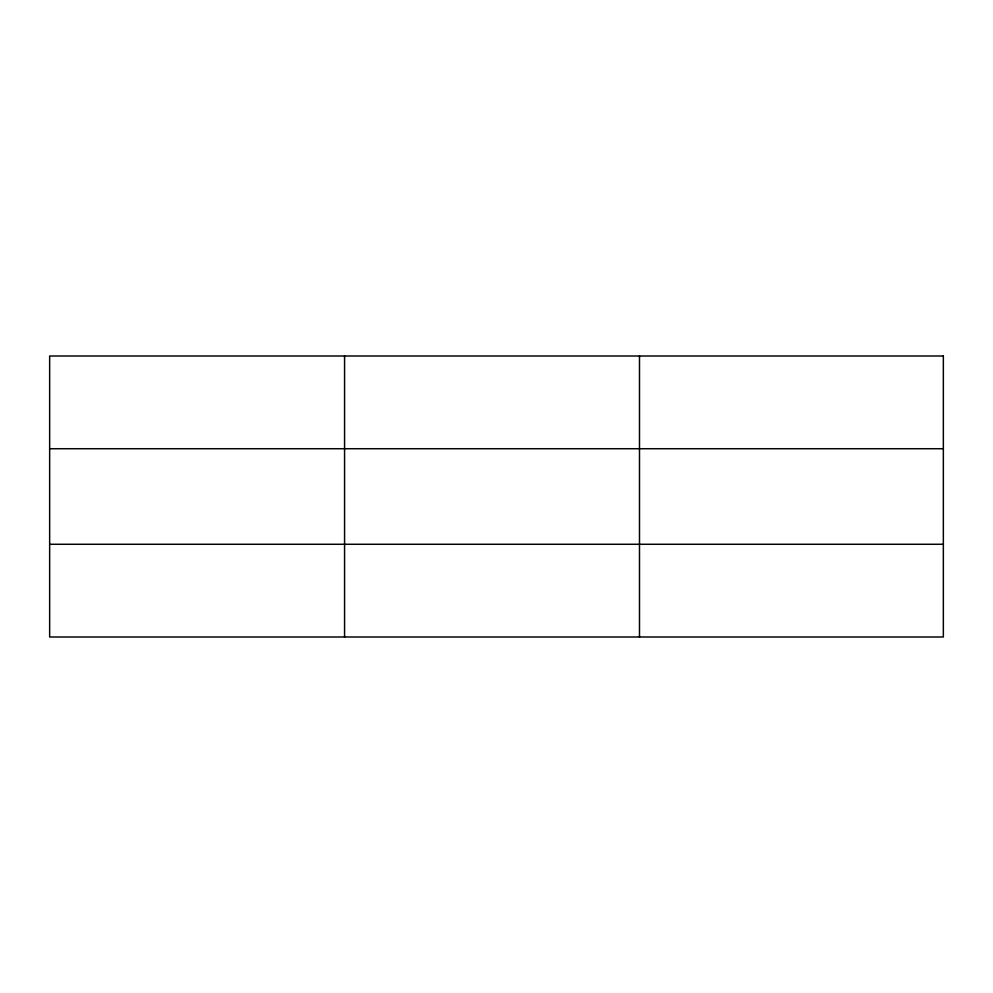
<?xml version="1.0" encoding="UTF-8"?>
<svg xmlns="http://www.w3.org/2000/svg" width="993" height="993" viewBox="0 0 993 993"><rect width="100%" height="100%" fill="white"/><g stroke="black" fill="none" stroke-linecap="round" stroke-linejoin="round"><path stroke-width="1.49" d="M344.571 356.003L344.571 636.997M639.492 356.003L639.492 636.997M49.65 448.724L943.35 448.724M49.65 544.276L943.35 544.276M943.35 356.003L943.35 636.997L49.65 636.997L49.65 356.003L943.35 356.003"/></g></svg>
